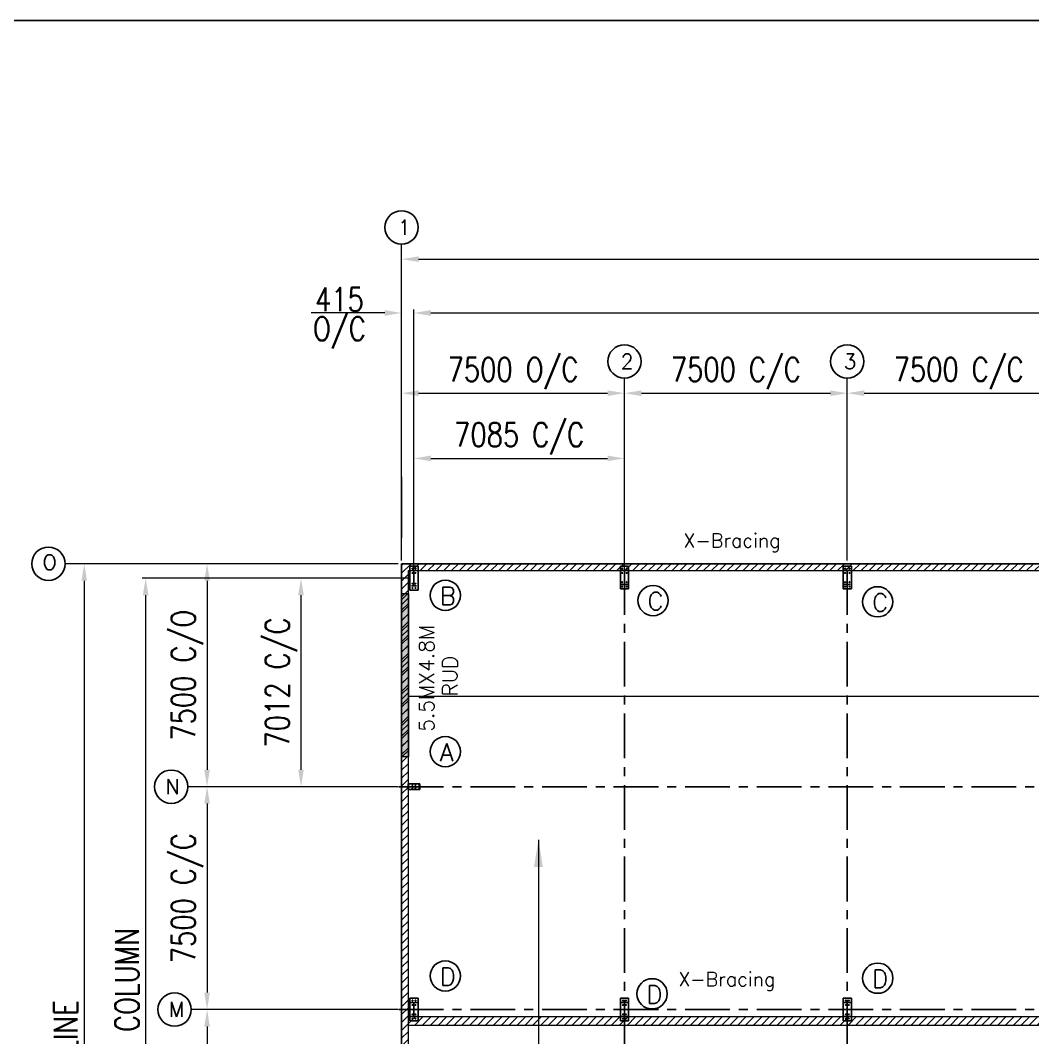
# Model space of a CAD drawing. Header units: millimetres. Extents: x 68421 to 1479662, y -51504 to 144751.
# Drawn here: x 1304132 to 1338207, y 64082 to 98311 of the extents above; entities that cross this region are included whole.
import ezdxf

# ---------------------------------------------------------------- set-up
doc = ezdxf.new("R2010")
doc.units = ezdxf.units.MM
doc.header["$LTSCALE"] = 0.35
doc.header["$MEASUREMENT"] = 0
doc.linetypes.add('CENTER', pattern=[6884.562, 4302.852, -860.57, 860.57, -860.57])
doc.linetypes.add('CONTIN', pattern=[0, 0, 0])
doc.layers.get('0').update_dxf_attribs({"linetype": 'CONTIN'})
doc.layers.get('Defpoints').update_dxf_attribs({"linetype": 'CONTINUOUS'})
for name, color, linetype in [('1', 7, 'CONTIN'), ('10', 10, 'CONTIN'), ('11', 7, 'CONTIN'), ('12', 6, 'CONTIN'), ('13', 1, 'CONTIN'), ('16', 7, 'CONTIN'), ('2', 6, 'CONTIN'), ('22', 7, 'CONTIN'), ('27', 1, 'CENTER')]:
    doc.layers.add(name, color=color, linetype=linetype)
doc.styles.add('SIMPLEX', font='simplex.shx', dxfattribs={"width": 0.8})
doc.dimstyles.new('FOR D', dxfattribs={"dimscale": 114, "dimtxt": 2, "dimasz": 2, "dimexe": 1, "dimexo": 1, "dimgap": 1, "dimtad": 1, "dimdec": 0, "dimzin": 0, "dimdsep": 46, "dimtxsty": 'SIMPLEX', "dimcen": 1, "dimclrd": 6, "dimclre": 6, "dimclrt": 7, "dimadec": 0, "dimazin": 0, "dimtfac": 1, "dimtdec": 0, "dimtofl": 0, "dimtmove": 0, "dimatfit": 3, "dimfxl": 1, "dimtolj": 1, "dimtzin": 0, "dimlwd": 0, "dimlwe": 0, "dimarcsym": 1})

# ---------------------------------------------------------------- blocks, each defined once
blk = doc.blocks.new('WCOL')
for p, q in [((-448.874, 875.304), (448.874, 875.304)), ((0, 875.304), (0, 0)), ((-448.874, 0), (448.874, 0))]:
    blk.add_line(p, q)
blk = doc.blocks.new('BOLT_0')
at = {"layer": '1'}
blk.add_circle((0, 0), 25.4, dxfattribs=at)
blk = doc.blocks.new('*D296')
at = {"color": 6, "linetype": 'Continuous', "lineweight": 0}
for p, q in [((1316967, 80140), (1316967, 90390)), ((1406967, 80140), (1406967, 90390)), ((1317537, 90276), (1406397, 90276))]:
    blk.add_line(p, q, dxfattribs=at)
at = {"color": 6, "linetype": 'Continuous', "lineweight": 5}
for points in [[(1317537, 90371), (1317537, 90181), (1316967, 90276)], [(1406397, 90181), (1406397, 90371), (1406967, 90276)]]:
    blk.add_solid(points, dxfattribs=at)
at = {"layer": 'Defpoints', "color": 0, "linetype": 'Continuous', "lineweight": 5}
for p in [(1406967, 90276), (1316967, 80026), (1406967, 80026)]:
    blk.add_point(p, dxfattribs=at)
at = {"color": 7, "linetype": 'Continuous', "lineweight": 5, "insert": (1361967, 90903), "char_height": 798, "attachment_point": 5, "style": 'SIMPLEX'}
blk.add_mtext('\\A1;90000 OUT-TO-OUT OF STEEL LINE', dxfattribs=at)
blk = doc.blocks.new('*D297')
at = {"color": 6, "linetype": 'Continuous', "lineweight": 0}
for p, q in [((1316967, 80140), (1316967, 85879)), ((1317537, 85765), (1323897, 85765)), ((1324467, 80140), (1324467, 85879))]:
    blk.add_line(p, q, dxfattribs=at)
at = {"color": 6, "linetype": 'Continuous', "lineweight": 5}
for points in [[(1317537, 85860), (1317537, 85670), (1316967, 85765)], [(1323897, 85670), (1323897, 85860), (1324467, 85765)]]:
    blk.add_solid(points, dxfattribs=at)
at = {"layer": 'Defpoints', "color": 0, "linetype": 'Continuous', "lineweight": 5}
for p in [(1324467, 85765), (1316967, 80026), (1324467, 80026)]:
    blk.add_point(p, dxfattribs=at)
at = {"color": 7, "linetype": 'Continuous', "lineweight": 5, "insert": (1320717, 86430), "char_height": 798, "attachment_point": 5, "style": 'SIMPLEX'}
blk.add_mtext('\\A1;7500 O/C', dxfattribs=at)
blk = doc.blocks.new('*D298')
at = {"color": 6, "linetype": 'Continuous', "lineweight": 0}
for p, q in [((1324467, 80140), (1324467, 85879)), ((1325037, 85765), (1331397, 85765)), ((1331967, 80140), (1331967, 85879))]:
    blk.add_line(p, q, dxfattribs=at)
at = {"color": 6, "linetype": 'Continuous', "lineweight": 5}
for points in [[(1325037, 85860), (1325037, 85670), (1324467, 85765)], [(1331397, 85670), (1331397, 85860), (1331967, 85765)]]:
    blk.add_solid(points, dxfattribs=at)
at = {"layer": 'Defpoints', "color": 0, "linetype": 'Continuous', "lineweight": 5}
for p in [(1331967, 85765), (1324467, 80026), (1331967, 80026)]:
    blk.add_point(p, dxfattribs=at)
at = {"color": 7, "linetype": 'Continuous', "lineweight": 5, "insert": (1328217, 86430), "char_height": 798, "attachment_point": 5, "style": 'SIMPLEX'}
blk.add_mtext('\\A1;7500 C/C', dxfattribs=at)
blk = doc.blocks.new('*D299')
at = {"color": 6, "linetype": 'Continuous', "lineweight": 0}
for p, q in [((1331967, 80140), (1331967, 85880)), ((1332537, 85766), (1338897, 85766)), ((1339467, 80140), (1339467, 85880))]:
    blk.add_line(p, q, dxfattribs=at)
at = {"color": 6, "linetype": 'Continuous', "lineweight": 5}
for points in [[(1332537, 85861), (1332537, 85671), (1331967, 85766)], [(1338897, 85671), (1338897, 85861), (1339467, 85766)]]:
    blk.add_solid(points, dxfattribs=at)
at = {"layer": 'Defpoints', "color": 0, "linetype": 'Continuous', "lineweight": 5}
for p in [(1339467, 85766), (1331967, 80026), (1339467, 80026)]:
    blk.add_point(p, dxfattribs=at)
at = {"color": 7, "linetype": 'Continuous', "lineweight": 5, "insert": (1335717, 86431), "char_height": 798, "attachment_point": 5, "style": 'SIMPLEX'}
blk.add_mtext('\\A1;7500 C/C', dxfattribs=at)
blk = doc.blocks.new('*D309')
at = {"color": 6, "linetype": 'Continuous', "lineweight": 0}
for p, q in [((1317382, 79675), (1317382, 88579)), ((1317952, 88465), (1405879, 88465)), ((1406449, 79775), (1406449, 88579))]:
    blk.add_line(p, q, dxfattribs=at)
at = {"color": 6, "linetype": 'Continuous', "lineweight": 5}
for points in [[(1317952, 88560), (1317952, 88370), (1317382, 88465)], [(1405879, 88370), (1405879, 88560), (1406449, 88465)]]:
    blk.add_solid(points, dxfattribs=at)
at = {"layer": 'Defpoints', "color": 0, "linetype": 'Continuous', "lineweight": 5}
for p in [(1406449, 88465), (1317382, 79561), (1406449, 79661)]:
    blk.add_point(p, dxfattribs=at)
at = {"color": 7, "linetype": 'Continuous', "lineweight": 5, "insert": (1361916, 89092), "char_height": 798, "attachment_point": 5, "style": 'SIMPLEX'}
blk.add_mtext('\\A1;89068 CENTER-TO-CENTER OF STEEL COLUMN', dxfattribs=at)
blk = doc.blocks.new('*D314')
at = {"color": 6, "linetype": 'Continuous', "lineweight": 0}
for p, q in [((1317382, 79675), (1317382, 83686)), ((1317952, 83572), (1323897, 83572)), ((1324467, 79675), (1324467, 83686))]:
    blk.add_line(p, q, dxfattribs=at)
at = {"color": 6, "linetype": 'Continuous', "lineweight": 5}
for points in [[(1317952, 83667), (1317952, 83477), (1317382, 83572)], [(1323897, 83477), (1323897, 83667), (1324467, 83572)]]:
    blk.add_solid(points, dxfattribs=at)
at = {"layer": 'Defpoints', "color": 0, "linetype": 'Continuous', "lineweight": 5}
for p in [(1324467, 83572), (1317382, 79561), (1324467, 79561)]:
    blk.add_point(p, dxfattribs=at)
at = {"color": 7, "linetype": 'Continuous', "lineweight": 5, "insert": (1320924, 84237), "char_height": 798, "attachment_point": 5, "style": 'SIMPLEX'}
blk.add_mtext('\\A1;7085 C/C', dxfattribs=at)
blk = doc.blocks.new('*D341')
at = {"color": 6, "linetype": 'Continuous', "lineweight": 0}
for p, q in [((1316853, 80026), (1306170, 80026)), ((1306284, 79456), (1306284, 35596)), ((1316853, 35026), (1306170, 35026))]:
    blk.add_line(p, q, dxfattribs=at)
at = {"color": 6, "linetype": 'Continuous', "lineweight": 5}
for points in [[(1306379, 79456), (1306189, 79456), (1306284, 80026)], [(1306189, 35596), (1306379, 35596), (1306284, 35026)]]:
    blk.add_solid(points, dxfattribs=at)
at = {"layer": 'Defpoints', "color": 0, "linetype": 'Continuous', "lineweight": 5}
for p in [(1316967, 80026), (1306284, 35026), (1316967, 35026)]:
    blk.add_point(p, dxfattribs=at)
at = {"color": 7, "linetype": 'Continuous', "lineweight": 5, "insert": (1305657, 57526), "char_height": 798, "attachment_point": 5, "rotation": 90, "style": 'SIMPLEX'}
blk.add_mtext('\\A1;45000 OUT-TO-OUT OF STEEL LINE', dxfattribs=at)
blk = doc.blocks.new('*D342')
at = {"color": 6, "linetype": 'Continuous', "lineweight": 0}
for p, q in [((1317218, 79538), (1308236, 79538)), ((1308350, 78968), (1308350, 36084)), ((1317268, 35514), (1308236, 35514))]:
    blk.add_line(p, q, dxfattribs=at)
at = {"color": 6, "linetype": 'Continuous', "lineweight": 5}
for points in [[(1308445, 78968), (1308255, 78968), (1308350, 79538)], [(1308255, 36084), (1308445, 36084), (1308350, 35514)]]:
    blk.add_solid(points, dxfattribs=at)
at = {"layer": 'Defpoints', "color": 0, "linetype": 'Continuous', "lineweight": 5}
for p in [(1317332, 79538), (1308350, 35514), (1317382, 35514)]:
    blk.add_point(p, dxfattribs=at)
at = {"color": 7, "linetype": 'Continuous', "lineweight": 5, "insert": (1307723, 57526), "char_height": 798, "attachment_point": 5, "rotation": 90, "style": 'SIMPLEX'}
blk.add_mtext('\\A1;44024 CENTER-TO-CENTER OF STEEL COLUMN', dxfattribs=at)
blk = doc.blocks.new('*D343')
at = {"color": 6, "linetype": 'Continuous', "lineweight": 0}
for p, q in [((1316853, 80026), (1310304, 80026)), ((1310418, 79456), (1310418, 73096)), ((1316853, 72526), (1310304, 72526))]:
    blk.add_line(p, q, dxfattribs=at)
at = {"color": 6, "linetype": 'Continuous', "lineweight": 5}
for points in [[(1310513, 79456), (1310323, 79456), (1310418, 80026)], [(1310323, 73096), (1310513, 73096), (1310418, 72526)]]:
    blk.add_solid(points, dxfattribs=at)
at = {"layer": 'Defpoints', "color": 0, "linetype": 'Continuous', "lineweight": 5}
for p in [(1316967, 80026), (1310418, 72526), (1316967, 72526)]:
    blk.add_point(p, dxfattribs=at)
at = {"color": 7, "linetype": 'Continuous', "lineweight": 5, "insert": (1309753, 76276), "char_height": 798, "attachment_point": 5, "rotation": 90, "style": 'SIMPLEX'}
blk.add_mtext('\\A1;7500 C/O', dxfattribs=at)
blk = doc.blocks.new('*D344')
at = {"color": 6, "linetype": 'Continuous', "lineweight": 0}
for p, q in [((1316853, 72526), (1310304, 72526)), ((1310418, 71956), (1310418, 65596)), ((1316853, 65026), (1310304, 65026))]:
    blk.add_line(p, q, dxfattribs=at)
at = {"color": 6, "linetype": 'Continuous', "lineweight": 5}
for points in [[(1310513, 71956), (1310323, 71956), (1310418, 72526)], [(1310323, 65596), (1310513, 65596), (1310418, 65026)]]:
    blk.add_solid(points, dxfattribs=at)
at = {"layer": 'Defpoints', "color": 0, "linetype": 'Continuous', "lineweight": 5}
for p in [(1316967, 72526), (1310418, 65026), (1316967, 65026)]:
    blk.add_point(p, dxfattribs=at)
at = {"color": 7, "linetype": 'Continuous', "lineweight": 5, "insert": (1309753, 68776), "char_height": 798, "attachment_point": 5, "rotation": 90, "style": 'SIMPLEX'}
blk.add_mtext('\\A1;7500 C/C', dxfattribs=at)
blk = doc.blocks.new('*D345')
at = {"color": 6, "linetype": 'Continuous', "lineweight": 0}
for p, q in [((1316853, 65026), (1310304, 65026)), ((1310418, 64456), (1310418, 58096)), ((1316853, 57526), (1310304, 57526))]:
    blk.add_line(p, q, dxfattribs=at)
at = {"color": 6, "linetype": 'Continuous', "lineweight": 5}
for points in [[(1310513, 64456), (1310323, 64456), (1310418, 65026)], [(1310323, 58096), (1310513, 58096), (1310418, 57526)]]:
    blk.add_solid(points, dxfattribs=at)
at = {"layer": 'Defpoints', "color": 0, "linetype": 'Continuous', "lineweight": 5}
for p in [(1316967, 65026), (1310418, 57526), (1316967, 57526)]:
    blk.add_point(p, dxfattribs=at)
at = {"color": 7, "linetype": 'Continuous', "lineweight": 5, "insert": (1309753, 61276), "char_height": 798, "attachment_point": 5, "rotation": 90, "style": 'SIMPLEX'}
blk.add_mtext('\\A1;7500 C/C', dxfattribs=at)
blk = doc.blocks.new('*D348')
at = {"color": 6, "linetype": 'Continuous', "lineweight": 0}
for p, q in [((1317218, 79538), (1313465, 79538)), ((1313579, 78968), (1313579, 73096)), ((1315665, 72526), (1313465, 72526))]:
    blk.add_line(p, q, dxfattribs=at)
at = {"color": 6, "linetype": 'Continuous', "lineweight": 5}
for points in [[(1313674, 78968), (1313484, 78968), (1313579, 79538)], [(1313484, 73096), (1313674, 73096), (1313579, 72526)]]:
    blk.add_solid(points, dxfattribs=at)
at = {"layer": 'Defpoints', "color": 0, "linetype": 'Continuous', "lineweight": 5}
for p in [(1317332, 79538), (1313579, 72526), (1315779, 72526)]:
    blk.add_point(p, dxfattribs=at)
at = {"color": 7, "linetype": 'Continuous', "lineweight": 5, "insert": (1312914, 76032), "char_height": 798, "attachment_point": 5, "rotation": 90, "style": 'SIMPLEX'}
blk.add_mtext('\\A1;7012 C/C', dxfattribs=at)
blk = doc.blocks.new('*D372')
at = {"color": 6, "linetype": 'Continuous', "lineweight": 0}
for p, q in [((1316397, 88465), (1313919, 88465)), ((1316967, 80140), (1316967, 88579)), ((1317382, 79675), (1317382, 88579)), ((1317952, 88465), (1318522, 88465))]:
    blk.add_line(p, q, dxfattribs=at)
at = {"color": 6, "linetype": 'Continuous', "lineweight": 5}
for points in [[(1316397, 88370), (1316397, 88560), (1316967, 88465)], [(1317952, 88560), (1317952, 88370), (1317382, 88465)]]:
    blk.add_solid(points, dxfattribs=at)
at = {"layer": 'Defpoints', "color": 0, "linetype": 'Continuous', "lineweight": 5}
for p in [(1316967, 88465), (1316967, 80026), (1317382, 79561)]:
    blk.add_point(p, dxfattribs=at)
at = {"color": 7, "linetype": 'Continuous', "lineweight": 5, "char_height": 798, "attachment_point": 5, "style": 'SIMPLEX'}
for s, insert in [('\\A1;415 ', (1314873, 88921)), ('O/C', (1314873, 87800))]:
    blk.add_mtext(s, dxfattribs=dict(at, insert=insert))

msp = doc.modelspace()

# ---------------------------------------------------------------- hatches: boundary and pattern name
at = {"linetype": 'Continuous', "lineweight": 5}
h = msp.add_hatch(dxfattribs=at)
h.set_pattern_fill('ANSI31', color=1, scale=1500)
edge = h.paths.add_edge_path()
edge.add_line((1391966.65353, -19974.11361), (1406966.65353, -19974.11361))
h.paths.add_polyline_path([(1316966.65353, 35025.88639), (1316966.65353, 80025.88639), (1406966.65353, 80025.88639), (1406966.65353, -19974.11361), (1391966.65353, -19974.11361), (1391966.65353, 35025.88639)])
h.paths.add_polyline_path([(1406736.65353, -19744.11361), (1392196.65353, -19744.11361), (1392196.65353, 35255.88639), (1317196.65353, 35255.88639), (1317196.65353, 79795.88639), (1406736.65353, 79795.88639)], flags=16)
h.paths.add_polyline_path([(1317196.65353, 49790.88339), (1391966.65353, 49790.88339), (1391966.65353, 49490.88339), (1317196.65353, 49490.88339)], flags=0)
h.paths.add_polyline_path([(1317196.65353, 64790.88339), (1391966.65353, 64790.88339), (1391966.65353, 64490.88339), (1317196.65353, 64490.88339)], flags=0)
h = msp.add_hatch(dxfattribs=at)
h.set_pattern_fill('ANSI31', color=256, scale=2000)
h.set_pattern_definition([(45, (321417.55, 10992.99), (-176.776695, 176.776695), [])])
h.paths.add_polyline_path([(1316966.65353, 79025.88639), (1317196.65353, 79025.88639), (1317196.65353, 73525.89039), (1316966.65353, 73525.89039)])
h = msp.add_hatch(color=4, dxfattribs=at)
h.dxf.hatch_style = 1
h.paths.add_polyline_path([(1316966.65353, 79025.88639), (1317196.65353, 79025.88639), (1317196.65353, 73525.89039), (1316966.65353, 73525.89039)])
h = msp.add_hatch(dxfattribs=at)
h.set_pattern_fill('ANSI31', color=1, scale=1500)
h.paths.add_polyline_path([(1317196.65353, 64790.88339), (1391966.65353, 64790.88339), (1391966.65353, 64490.88339), (1317196.65353, 64490.88339)])
h.paths.add_polyline_path([(1317196.65353, 49790.88339), (1391966.65353, 49790.88339), (1391966.65353, 49490.88339), (1317196.65353, 49490.88339)])

# ---------------------------------------------------------------- linework, layer by layer
at = {"color": 6, "linetype": 'Continuous', "lineweight": 5}
for p, q in [((1316966.65353, 90275.98739), (1316966.65353, 90782.33995)), ((1324466.65353, 85765.07545), (1324466.65353, 86271.42801)), ((1331966.65353, 85765.07545), (1331966.65353, 86271.42801)), ((1306169.51665, 80025.88639), (1305638.17223, 80025.88639)), ((1310304.44602, 72525.88639), (1309773.1016, 72525.88639)), ((1310418.44602, 65025.88639), (1309887.1016, 65025.88639))]:
    msp.add_line(p, q, dxfattribs=at)
for p, q in [((1316966.65353, 80025.88639), (1316966.65353, 35025.88639)), ((1391966.65353, 80025.88639), (1316966.65353, 80025.88639))]:
    msp.add_line(p, q)
at = {"color": 4, "linetype": 'Continuous', "lineweight": 5}
msp.add_line((1317206.65353, 75572.49099), (1391966.65353, 75572.49099), dxfattribs=at)
at = {"linetype": 'Continuous', "lineweight": 5}
msp.add_lwpolyline([(1406966.65353, -19974.11361), (1391966.65353, -19974.11361), (1391966.65353, 35025.88639), (1316966.65353, 35025.88639), (1316966.65353, 80025.88639), (1406966.65353, 80025.88639), (1406966.65353, -19974.11361), (1391966.65353, -19974.11361)], dxfattribs=at)
for points in [[(1406736.65353, -19744.11361), (1392196.65353, -19744.11361), (1392196.65353, 35255.88639), (1317196.65353, 35255.88639), (1317196.65353, 79795.88639), (1406736.65353, 79795.88639)], [(1316966.65353, 79025.88639), (1317196.65353, 79025.88639), (1317196.65353, 73525.89039), (1316966.65353, 73525.89039)], [(1317196.65353, 64790.88339), (1391966.65353, 64790.88339), (1391966.65353, 64490.88339), (1317196.65353, 64490.88339)]]:
    msp.add_lwpolyline(points, close=True, dxfattribs=at)
at = {"layer": '10'}
for p, q in [((1317519.15353, 79941.88634), (1317244.15353, 79941.88634)), ((1317244.15353, 79941.88634), (1317244.15353, 79133.88634)), ((1317519.15353, 79941.88634), (1317244.15353, 79941.88634)), ((1317244.15353, 79941.88634), (1317244.15353, 79133.88634)), ((1317519.15353, 79133.88634), (1317519.15353, 79941.88634)), ((1317519.15353, 79133.88634), (1317519.15353, 79941.88634)), ((1324604.15453, 79940.88239), (1324329.15353, 79940.88239)), ((1324329.15353, 79940.88239), (1324329.15353, 79180.88239)), ((1324604.15453, 79180.88239), (1324604.15453, 79940.88239)), ((1332104.15453, 79940.88239), (1331829.15353, 79940.88239)), ((1331829.15353, 79940.88239), (1331829.15353, 79180.88239)), ((1332104.15453, 79180.88239), (1332104.15453, 79940.88239)), ((1317244.15353, 79133.88634), (1317519.15353, 79133.88634)), ((1317244.15353, 79133.88634), (1317519.15353, 79133.88634)), ((1324329.15353, 79180.88239), (1324604.15453, 79180.88239)), ((1331829.15353, 79180.88239), (1332104.15453, 79180.88239)), ((1317581.65353, 72625.89039), (1317181.65253, 72625.89039)), ((1317181.65253, 72625.89039), (1317181.65253, 72425.88639)), ((1317581.65353, 72425.88639), (1317581.65353, 72625.89039)), ((1317181.65253, 72425.88639), (1317581.65353, 72425.88639)), ((1317244.15353, 65405.8844), (1317244.15353, 64643.8844)), ((1317519.15453, 65405.8844), (1317244.15353, 65405.8844)), ((1317519.15453, 64643.8844), (1317519.15453, 65405.8844)), ((1324329.15353, 65405.88643), (1324329.15353, 64643.88643)), ((1324604.15453, 65405.88643), (1324329.15353, 65405.88643)), ((1324604.15453, 64643.88643), (1324604.15453, 65405.88643)), ((1331829.15353, 65405.88643), (1331829.15353, 64643.88643)), ((1332104.15453, 65405.88643), (1331829.15353, 65405.88643)), ((1332104.15453, 64643.88643), (1332104.15453, 65405.88643)), ((1317244.15353, 64643.8844), (1317519.15453, 64643.8844)), ((1324329.15353, 64643.88643), (1324604.15453, 64643.88643)), ((1331829.15353, 64643.88643), (1332104.15453, 64643.88643))]:
    msp.add_line(p, q, dxfattribs=at)
at = {"layer": '12'}
msp.add_line((1316966.65353, 80901.53139), (1316966.65353, 82955.47239), dxfattribs=at)
at = {"layer": '13'}
for centre in [(1316966.65353, 91343.43195), (1324466.65353, 86832.52001), (1331966.65353, 86832.52001), (1305077.08023, 80025.88639), (1309212.0096, 72525.88639), (1309326.0096, 65025.88639)]:
    msp.add_circle(centre, 561.092, dxfattribs=at)
at = {"layer": '16'}
for centre in [(1318437.96724, 78964.57886), (1325429.13011, 78788.59993), (1332987.54134, 78746.08716), (1318437.96724, 73705.82511), (1318437.96724, 66157.7215), (1332993.33479, 66082.54791), (1325397.74316, 65556.83472)]:
    msp.add_circle(centre, 509.21531, dxfattribs=at)
at = {"layer": '22'}
msp.add_line((1479662.44358, 98310.98194), (1267802.75318, 98310.98194), dxfattribs=at)
at = {"layer": '27', "color": 251}
for p, q in [((1324466.65353, 34932.37139), (1324466.65353, 80119.40239)), ((1331966.65353, 34932.37139), (1331966.65353, 80119.40239)), ((1316873.13853, 72525.88639), (1406966.65353, 72525.88639)), ((1316873.13853, 65025.88639), (1406966.65353, 65025.88639))]:
    msp.add_line(p, q, dxfattribs=at)

# ---------------------------------------------------------------- block references
at = {"layer": '10'}
for p, xscale, yscale, zscale, rotation in [((1317381.65353, 79795.88634), 0.19493226, 0.58950936, 0.58950936, 180), ((1317381.65353, 79795.88634), 0.19493226, 0.58950936, 0.58950936, 180), ((1324466.65353, 79795.88639), 0.2227797, 0.5369562, 0.5369562, 180), ((1331966.65353, 79795.88639), 0.2227797, 0.5369562, 0.5369562, 180), ((1317196.65353, 72525.88639), 0.15594581, 0.41357052, 0.41357052, 270)]:
    msp.add_blockref('WCOL', p, dxfattribs=dict(at, xscale=xscale, yscale=yscale, zscale=zscale, rotation=rotation))
for name, p, xscale, yscale, zscale in [('BOLT_0', (1317331.65353, 79866.88634), 0.47244096, 0.47244096, 0.47244096), ('BOLT_0', (1317331.65353, 79866.88634), 0.47244096, 0.47244096, 0.47244096), ('BOLT_0', (1317431.65353, 79866.88634), 0.47244096, 0.47244096, 0.47244096), ('BOLT_0', (1317431.65353, 79866.88634), 0.47244096, 0.47244096, 0.47244096), ('BOLT_0', (1324391.65353, 79865.88239), 0.5905512, 0.5905512, 0.5905512), ('BOLT_0', (1324541.65453, 79865.88239), 0.5905512, 0.5905512, 0.5905512), ('BOLT_0', (1331891.65353, 79865.88239), 0.5905512, 0.5905512, 0.5905512), ('BOLT_0', (1332041.65453, 79865.88239), 0.5905512, 0.5905512, 0.5905512), ('BOLT_0', (1317331.65353, 79716.88634), 0.47244096, 0.47244096, 0.47244096), ('BOLT_0', (1317331.65353, 79716.88634), 0.47244096, 0.47244096, 0.47244096), ('BOLT_0', (1317431.65353, 79716.88634), 0.47244096, 0.47244096, 0.47244096), ('BOLT_0', (1317431.65353, 79716.88634), 0.47244096, 0.47244096, 0.47244096), ('BOLT_0', (1324391.65353, 79715.88239), 0.5905512, 0.5905512, 0.5905512), ('BOLT_0', (1324391.65353, 79405.88239), 0.5905512, 0.5905512, 0.5905512), ('BOLT_0', (1324541.65453, 79715.88239), 0.5905512, 0.5905512, 0.5905512), ('BOLT_0', (1324541.65453, 79405.88239), 0.5905512, 0.5905512, 0.5905512), ('BOLT_0', (1331891.65353, 79715.88239), 0.5905512, 0.5905512, 0.5905512), ('BOLT_0', (1331891.65353, 79405.88239), 0.5905512, 0.5905512, 0.5905512), ('BOLT_0', (1332041.65453, 79715.88239), 0.5905512, 0.5905512, 0.5905512), ('BOLT_0', (1332041.65453, 79405.88239), 0.5905512, 0.5905512, 0.5905512), ('BOLT_0', (1317331.65353, 79358.88634), 0.47244096, 0.47244096, 0.47244096), ('BOLT_0', (1317331.65353, 79358.88634), 0.47244096, 0.47244096, 0.47244096), ('BOLT_0', (1317331.65353, 79208.88634), 0.47244096, 0.47244096, 0.47244096), ('BOLT_0', (1317331.65353, 79208.88634), 0.47244096, 0.47244096, 0.47244096), ('BOLT_0', (1317431.65353, 79358.88634), 0.47244096, 0.47244096, 0.47244096), ('BOLT_0', (1317431.65353, 79358.88634), 0.47244096, 0.47244096, 0.47244096), ('BOLT_0', (1317431.65353, 79208.88634), 0.47244096, 0.47244096, 0.47244096), ('BOLT_0', (1317431.65353, 79208.88634), 0.47244096, 0.47244096, 0.47244096), ('BOLT_0', (1324391.65353, 79255.88239), 0.5905512, 0.5905512, 0.5905512), ('BOLT_0', (1324541.65453, 79255.88239), 0.5905512, 0.5905512, 0.5905512), ('BOLT_0', (1331891.65353, 79255.88239), 0.5905512, 0.5905512, 0.5905512), ('BOLT_0', (1332041.65453, 79255.88239), 0.5905512, 0.5905512, 0.5905512), ('BOLT_0', (1317331.65353, 72575.89039), 0.31496062, 0.31496062, 0.31496062), ('BOLT_0', (1317431.65353, 72575.89039), 0.31496062, 0.31496062, 0.31496062), ('BOLT_0', (1317331.65353, 72475.88639), 0.31496062, 0.31496062, 0.31496062), ('BOLT_0', (1317431.65353, 72475.88639), 0.31496062, 0.31496062, 0.31496062), ('WCOL', (1317381.65353, 64789.8844), 0.3007526, 0.53924112, 0.53924112), ('BOLT_0', (1317331.65353, 65330.8844), 0.47244096, 0.47244096, 0.47244096), ('BOLT_0', (1317331.65353, 65180.8844), 0.47244096, 0.47244096, 0.47244096), ('BOLT_0', (1317431.65453, 65330.8844), 0.47244096, 0.47244096, 0.47244096), ('BOLT_0', (1317431.65453, 65180.8844), 0.47244096, 0.47244096, 0.47244096), ('WCOL', (1324466.65353, 64789.88643), 0.3007526, 0.53924112, 0.53924112), ('BOLT_0', (1324416.65353, 65330.88643), 0.47244096, 0.47244096, 0.47244096), ('BOLT_0', (1324416.65353, 65180.88643), 0.47244096, 0.47244096, 0.47244096), ('BOLT_0', (1324516.65453, 65330.88643), 0.47244096, 0.47244096, 0.47244096), ('BOLT_0', (1324516.65453, 65180.88643), 0.47244096, 0.47244096, 0.47244096), ('WCOL', (1331966.65353, 64789.88643), 0.3007526, 0.53924112, 0.53924112), ('BOLT_0', (1331916.65353, 65330.88643), 0.47244096, 0.47244096, 0.47244096), ('BOLT_0', (1331916.65353, 65180.88643), 0.47244096, 0.47244096, 0.47244096), ('BOLT_0', (1332016.65453, 65330.88643), 0.47244096, 0.47244096, 0.47244096), ('BOLT_0', (1332016.65453, 65180.88643), 0.47244096, 0.47244096, 0.47244096), ('BOLT_0', (1317331.65353, 64868.8844), 0.47244096, 0.47244096, 0.47244096), ('BOLT_0', (1317331.65353, 64718.8844), 0.47244096, 0.47244096, 0.47244096), ('BOLT_0', (1317431.65453, 64868.8844), 0.47244096, 0.47244096, 0.47244096), ('BOLT_0', (1317431.65453, 64718.8844), 0.47244096, 0.47244096, 0.47244096), ('BOLT_0', (1324416.65353, 64868.88643), 0.47244096, 0.47244096, 0.47244096), ('BOLT_0', (1324416.65353, 64718.88643), 0.47244096, 0.47244096, 0.47244096), ('BOLT_0', (1324516.65453, 64868.88643), 0.47244096, 0.47244096, 0.47244096), ('BOLT_0', (1324516.65453, 64718.88643), 0.47244096, 0.47244096, 0.47244096), ('BOLT_0', (1331916.65353, 64868.88643), 0.47244096, 0.47244096, 0.47244096), ('BOLT_0', (1331916.65353, 64718.88643), 0.47244096, 0.47244096, 0.47244096), ('BOLT_0', (1332016.65453, 64868.88643), 0.47244096, 0.47244096, 0.47244096), ('BOLT_0', (1332016.65453, 64718.88643), 0.47244096, 0.47244096, 0.47244096)]:
    msp.add_blockref(name, p, dxfattribs=dict(at, xscale=xscale, yscale=yscale, zscale=zscale))

# ---------------------------------------------------------------- texts
at = {"layer": '11', "style": 'SIMPLEX'}
for s, p in [('5.5MX4.8M', (1318056.62993, 74373.73439)), ('RUD', (1318842.62993, 75565.73439))]:
    msp.add_text(s, height=500, rotation=90, dxfattribs=at).set_placement(p)
at = {"layer": '13', "style": 'SIMPLEX'}
for s, p in [('1', (1316840.40853, 91090.93995)), ('2', (1324340.40853, 86580.02801)), ('3', (1331840.40853, 86580.02801)), ('O', (1304877.5984, 79823.48402)), ('N', (1309016.46784, 72276.91142)), ('M', (1309130.46784, 64776.91142))]:
    msp.add_text(s, height=504.983, dxfattribs=at).set_placement(p)
at = {"layer": '16', "style": 'SIMPLEX'}
for s, p in [('B', (1318250.93624, 78642.4635)), ('C', (1325242.09911, 78466.48457)), ('C', (1332800.51034, 78423.9718)), ('A', (1318250.93624, 73383.70975)), ('D', (1318250.93624, 65835.60614)), ('D', (1332806.30379, 65760.43255)), ('D', (1325210.71216, 65234.71936))]:
    msp.add_text(s, height=600, dxfattribs=at).set_placement(p)
at = {"layer": '2', "style": 'SIMPLEX'}
for p in [(1326451.67036, 80575.64988), (1326276.49614, 65818.19069)]:
    msp.add_text('X-Bracing', height=467.577, dxfattribs=at).set_placement(p)

# ---------------------------------------------------------------- dimensions: what is measured, and where the dimension line sits
at = {"linetype": 'Continuous', "lineweight": 5}
for base, p1, p2, text, override, picture, middle in [((1406966.65353, 90275.98739), (1316966.65353, 80025.88639), (1406966.65353, 80025.88639), '<> OUT-TO-OUT OF STEEL LINE', {"dimtxt": 7, "dimasz": 5, "dimgap": 2}, '*D296', (1361966.65353, 90902.98739)), ((1406449.45818, 88464.98739), (1317381.65353, 79560.88643), (1406449.45818, 79660.88639), '<> CENTER-TO-CENTER OF STEEL COLUMN', {"dimtxt": 7, "dimasz": 5, "dimgap": 2}, '*D309', (1361915.55585, 89091.98739)), ((1316966.65353, 88464.98739), (1317381.65353, 79560.88643), (1316966.65353, 80025.88639), '<> \\XO/C', {"dimtxt": 7, "dimasz": 5, "dimgap": 0.5}, '*D372', (1314872.85353, 88464.98739)), ((1324466.65353, 85765.07545), (1316966.65353, 80025.88639), (1324466.65353, 80025.88639), '<> O/C', {"dimtxt": 7, "dimasz": 5, "dimgap": 0.5}, '*D297', (1320716.65353, 86430.07545)), ((1331966.65353, 85765.07545), (1324466.65353, 80025.88639), (1331966.65353, 80025.88639), '<> C/C', {"dimtxt": 7, "dimasz": 5, "dimgap": 0.5}, '*D298', (1328216.65353, 86430.07545)), ((1339466.65353, 85765.56294), (1331966.65353, 80025.88639), (1339466.65353, 80025.88639), '<> C/C', {"dimtxt": 7, "dimasz": 5, "dimgap": 0.5}, '*D299', (1335716.65353, 86430.56294)), ((1324466.65353, 83571.98739), (1317381.65353, 79560.88643), (1324466.65353, 79560.88643), '<> C/C', {"dimtxt": 7, "dimasz": 5, "dimgap": 0.5}, '*D314', (1320924.15353, 84236.98739))]:
    dim = msp.add_linear_dim(base=base, p1=p1, p2=p2, text=text, dimstyle='FOR D', override=override, dxfattribs=at)
    dim.commit()
    dim.dimension.update_dxf_attribs({"geometry": picture, "text_midpoint": middle})
for base, p1, p2, text, override, picture, middle in [((1306283.51665, 35025.88639), (1316966.65353, 80025.88639), (1316966.65353, 35025.88639), '<> OUT-TO-OUT OF STEEL LINE', {"dimtxt": 7, "dimasz": 5, "dimgap": 2}, '*D341', (1305656.51665, 57525.88639)), ((1310418.44602, 72525.88639), (1316966.65353, 80025.88639), (1316966.65353, 72525.88639), '<> C/O', {"dimtxt": 7, "dimasz": 5, "dimgap": 0.5, "dimtxsty": 'SIMPLEX'}, '*D343', (1309753.44602, 76275.88639)), ((1308349.80314, 35513.88639), (1317331.65353, 79537.88639), (1317381.65353, 35513.88639), '<> CENTER-TO-CENTER OF STEEL COLUMN', {"dimtxt": 7, "dimasz": 5, "dimgap": 2}, '*D342', (1307722.80314, 57525.88639)), ((1313578.54977, 72525.88639), (1317331.65353, 79537.88639), (1315779.47288, 72525.88639), '<> C/C', {"dimtxt": 7, "dimasz": 5, "dimgap": 0.5, "dimtxsty": 'SIMPLEX'}, '*D348', (1312913.54977, 76031.88639)), ((1310418.44602, 65025.88639), (1316966.65353, 72525.88639), (1316966.65353, 65025.88639), '<> C/C', {"dimtxt": 7, "dimasz": 5, "dimgap": 0.5, "dimtxsty": 'SIMPLEX'}, '*D344', (1309753.44602, 68775.88639)), ((1310418.44602, 57525.88639), (1316966.65353, 65025.88639), (1316966.65353, 57525.88639), '<> C/C', {"dimtxt": 7, "dimasz": 5, "dimgap": 0.5, "dimtxsty": 'SIMPLEX'}, '*D345', (1309753.44602, 61275.88639))]:
    dim = msp.add_linear_dim(base=base, p1=p1, p2=p2, angle=90, text=text, dimstyle='FOR D', override=override, dxfattribs=at)
    dim.commit()
    dim.dimension.update_dxf_attribs({"geometry": picture, "text_midpoint": middle})

# ---------------------------------------------------------------- leaders
msp.add_leader([(1321571.55153, 70736.98739), (1321571.55153, 62897.98739)], dimstyle='FOR D', override={"dimasz": 8, "dimtad": 0}, dxfattribs=at)

doc.saveas('drawing.dxf')
